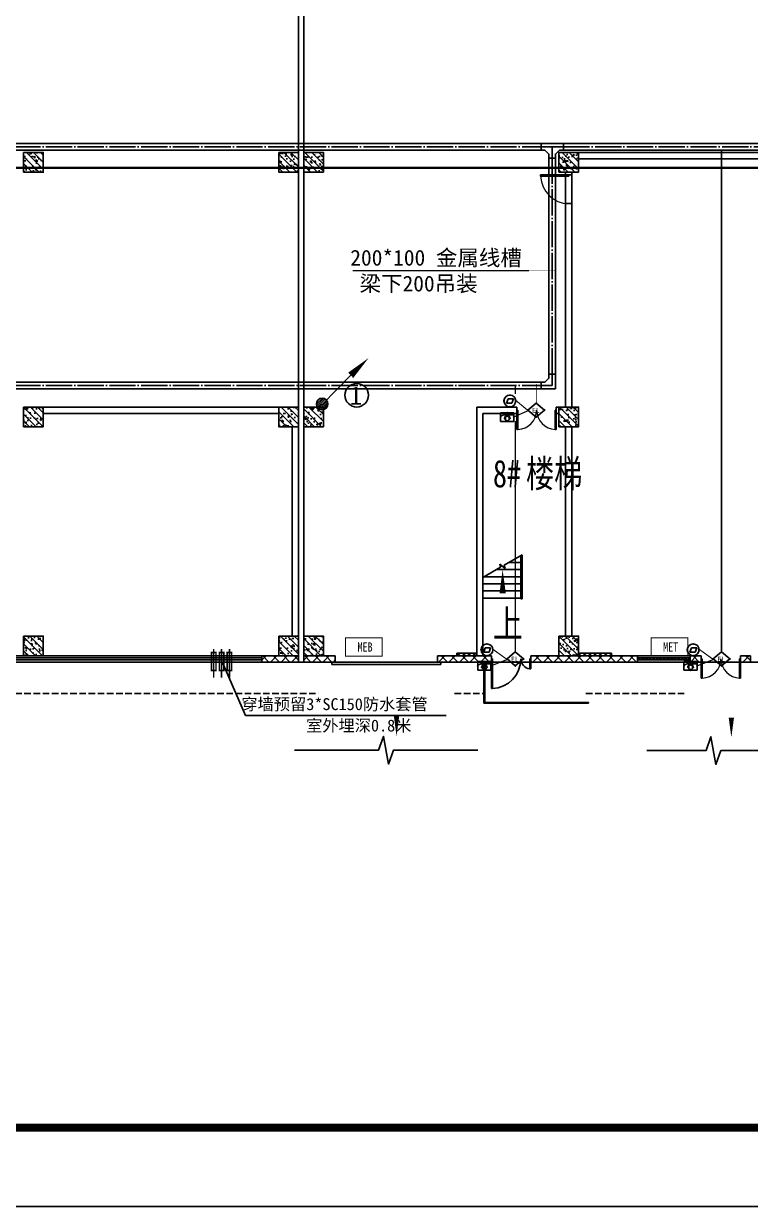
# Model space of a CAD drawing. Header units: millimetres. Extents: x -633009578 to 5705885, y -633235091 to 2571734.
# Drawn here: x 4095645 to 4123340, y 2039260 to 2084315 of the extents above; entities that cross this region are included whole.
import ezdxf
from ezdxf.enums import TextEntityAlignment as Align

# ---------------------------------------------------------------- set-up
doc = ezdxf.new("R2010")
doc.units = ezdxf.units.MM
doc.header["$LTSCALE"] = 1000
doc.header["$MEASUREMENT"] = 0
doc.linetypes.add('DASH', pattern=[0.35, 0.25, -0.1])
doc.linetypes.add('DOTE', pattern=[2.4200000000000004, 2, -0.2, 0.02, -0.2])
doc.layers.get('0').update_dxf_attribs({"color": 9})
for name, color, linetype in [('000000000000电气', 7, 'Continuous'), ('A-COLUM(柱)', 255, 'Continuous'), ('A-DI-S(箭头)', 76, 'Continuous'), ('A-DOOR(门）', 4, 'Continuous'), ('A-F-AREA(计算)', 5, 'Continuous'), ('A-FLOR(看线)', 8, 'Continuous'), ('A-HATH(填充)', 8, 'Continuous'), ('A-LM-RAIL(栏杆)', 167, 'Continuous'), ('A-ST-O(室外)', 54, 'Continuous'), ('A-STAR(楼梯)', 51, 'Continuous'), ('A-TEXT(房间)', 243, 'Continuous'), ('A-WALL(墙)', 255, 'Continuous'), ('A-WINDOW（窗）', 4, 'Continuous'), ('DIM_SYMB', 3, 'Continuous'), ('PUB_TEXT', 7, 'Continuous'), ('WALL', 9, 'Continuous'), ('电-弱电平面-箭头', 3, 'Continuous'), ('电-强电平面-标注', 3, 'Continuous'), ('电-强电平面-线缆', 3, 'Continuous'), ('电-桥架', 4, 'Continuous'), ('设备-安防', 3, 'Continuous'), ('设备-箱柜', 3, 'Continuous'), ('院图签、封面151013$0$PUB_TITLE', 153, 'Continuous'), ('院图签、封面151013$0$图签文字', 4, 'Continuous')]:
    doc.layers.add(name, color=color, linetype=linetype)
doc.styles.add('_TCH', font='simhei.ttf', dxfattribs={"width": 0.75, "bigfont": 'hztxt.shx'})
doc.styles.add('_TCH_DIM', font='simhei.ttf', dxfattribs={"width": 0.8, "bigfont": 'hztxt.shx'})
doc.styles.add('_TEL_DIM', font='simhei.ttf', dxfattribs={"height": 3.5, "bigfont": 'HZTXT'})
doc.styles.add('ELEC-DIM', font='simhei.ttf')
doc.styles.add('IDQSTYLE', font='simhei.ttf', dxfattribs={"width": 0.707, "bigfont": 'hztxt.shx'})
doc.styles.get("Standard").update_dxf_attribs({"font": 'simhei.ttf', "bigfont": 'hztxt.shx'})
doc.styles.add('宋', font='simhei.ttf', dxfattribs={"width": 0.8})
doc.styles.add('院图签、封面151013$0$-宋体', font='simhei.ttf', dxfattribs={"width": 0.8})
pattern_1 = [(45, (1607021.475196055, 677964.29318137), (-200.0002033111466, 200.0002033111467), []), (135, (1607021.475196055, 677964.29318137), (-200.0002033111467, -200.0002033111466), [])]
pattern_2 = [(45, (1606921.475196055, 677964.29318137), (-100.0001016555733, 100.0001016555733), []), (135, (1606921.475196055, 677964.29318137), (-100.0001016555733, -100.0001016555733), [])]

# ---------------------------------------------------------------- blocks, each defined once
blk = doc.blocks.new('$equip$00002496')
for p, q in [((-0.3257586027029902, -0.01245651182034635), (-0.3257586027029902, -0.04339440534022287)), ((-0.3257586027029902, -0.04339440534022287), (-0.2349881161644589, -0.04339440534022287)), ((-0.2349881161644589, -0.07433229886373738), (-0.2349881161644589, -0.01245651182034635)), ((0.2318991003703559, -0.04339041039929725), (0.3257586027029902, -0.04343435477494495)), ((0.2318995781242847, -0.07433229886373738), (0.2318995781242847, -0.01245651182034635)), ((0.3257586027029902, -0.01245651182034635), (0.3257586027029902, -0.04339440534022287))]:
    blk.add_line(p, q)
at = {"const_width": 0.04}
for points in [[(-0.3257569673587568, -0.01199135613933322), (-0.3257586027029902, -0.04339440534022287), (-0.2655665311758639, -0.04339440534022287)], [(-0.3257586027029902, -0.01209546335303457), (-0.3254450895765331, 0.007862924336222932), (-0.3246427298145136, 0.02099261244438821), (-0.3230396698054392, 0.03683146784896962), (-0.3200834360468434, 0.05640672732988605), (-0.3158846532169264, 0.07655434396292549), (-0.3114238906564424, 0.0934556857937423), (-0.3053167008911259, 0.1125148900100612), (-0.2961030303267762, 0.1360363546918961), (-0.2870512925146613, 0.1553192011742794), (-0.2776002755272202, 0.1727327617008996), (-0.2650090074748732, 0.1928330976625148), (-0.2480697203573072, 0.2158072831662139), (-0.2307201034273021, 0.2357486963155679), (-0.2183433735772269, 0.2482254943279258), (-0.2048552286432823, 0.2604362391903123), (-0.1911825684801443, 0.2715267914645665), (-0.1736025161517318, 0.2841171126310655), (-0.1547964517085347, 0.2957489191248897), (-0.1366549688245868, 0.3053642205159122), (-0.1125469685212011, 0.3159432491156622), (-0.09099250963481609, 0.3234552737812919), (-0.07185881528130267, 0.3286887830108753), (-0.0476470465073362, 0.3334767393171205), (-0.03344249982910696, 0.3353641694484395), (-0.01254353142576292, 0.33693107711224), (0.006284847928327508, 0.3371227143543365), (0.02112160998512991, 0.3364609976488282), (0.03364834297099151, 0.3353416012541857), (0.04427512355323415, 0.3339856622114894), (0.0514455190859735, 0.3328576949279523), (0.06296124946675263, 0.3306819992103556), (0.07295717955275904, 0.3284235992541653), (0.08476642325695138, 0.3253025975027413), (0.09841386118205264, 0.3210671038432338), (0.1073930458223913, 0.3179007922954042), (0.1189192084857496, 0.3133782735822024), (0.1273616340185981, 0.309727315147029), (0.1385068310191855, 0.3044504504359793), (0.1500006543647032, 0.2984373588406015), (0.1638636618590681, 0.2903635228794883), (0.1733825990086189, 0.2842636587374727), (0.1825355213950388, 0.2779405411420157), (0.1897162082022987, 0.2726458121323958), (0.1961934307328193, 0.2676024858810706), (0.2032832070399309, 0.2617741676658625), (0.2108134823647561, 0.2552078580083617), (0.217798692494398, 0.2487452608329477), (0.228148777372553, 0.2384502620334388), (0.2384204440459143, 0.2272843058126455), (0.2434306646027835, 0.2214536424435209), (0.2496786895935657, 0.2137899235021905), (0.2547404104698217, 0.2072320931656577), (0.2611980655201478, 0.1983612801268464), (0.2680283635418164, 0.1882836692966521), (0.2770073256251635, 0.1737512327563309), (0.2837973800196778, 0.1615835285520006), (0.2918694003747078, 0.1454322725621751), (0.2969779347913573, 0.1339993972869706), (0.3002692127192859, 0.126001952077786), (0.3046930583077483, 0.1142746343793988), (0.3092767016933067, 0.1005832550908963), (0.3129390048998175, 0.08807579556378187), (0.3161395389179233, 0.07547706223704154), (0.3186645603709621, 0.06388206950578024), (0.3211643142713001, 0.0500421286051278), (0.3228813630266814, 0.03809697220276576), (0.3240568224427989, 0.02762096420337912), (0.324859512373223, 0.01811108543552109), (0.3254132453730563, 0.00858592767326627), (0.3257090797560522, -0.00049248671712121), (0.3257832243107259, -0.007853463819628814), (0.3257586027029902, -0.01597356299680541)], [(0.2318995781242847, -0.04343435477494495), (0.3257586027029902, -0.04343435477494495), (0.3257689946476603, -0.01254634189172066)]]:
    blk.add_lwpolyline(points, dxfattribs=at)
blk.add_lwpolyline([(-0.2349881161644589, -0.04339440534022287), (-0.234988116149907, -0.07433229886373738, 0.0182959325663468), (-0.2341963414801285, -0.09596305228842539, 0.02057100331636309), (-0.2314330486115068, -0.1200309692394512, 0.01615663239953969), (-0.2279163057246478, -0.1385404972170363, 0.01693810384346652), (-0.2229987668251852, -0.1574872628661979, 0.01329564042987737), (-0.2183254288102034, -0.1718583239271538, 0.01774370437729911), (-0.2109808493987657, -0.190436463271908, 0.01810240356969195), (-0.202383055788232, -0.2083190727098554, 0.02333614132905712), (-0.1896684531238861, -0.229968408079003, 0.02044170027676835), (-0.1774249378067907, -0.2471703877454274, 0.01989766451918913), (-0.1643957158521516, -0.2626632182400499, 0.02937469172712198), (-0.1439065932936501, -0.2826519741392985, 0.02046687747088341), (-0.1288843219663249, -0.2946362194343237, 0.01994697534980988), (-0.1136344562692102, -0.3049034932155337, 0.02634036321689085), (-0.09301181325281505, -0.3161697710966109, 0.02276514568385508), (-0.07478138820442837, -0.3239164370424987, 0.02206410967143575), (-0.05684026748349424, -0.3297063967147551, 0.0175610551311905), (-0.04245622256712522, -0.3331187941075768, 0.01884926235006773), (-0.02688140393001959, -0.3356341081016581, 0.02667427645081797), (-0.004813117921003141, -0.3371611547772773, 0.02406458763464014), (0.01513338900986128, -0.3365152710211987, 0.01749181383793592), (0.02959480640129186, -0.334837958071148, 0.02217984979833747), (0.04783707972092088, -0.3312386844263528, 0.01670575936897621), (0.06151090867933817, -0.3274165873117454, 0.0217722080425489), (0.0790706878178753, -0.3210165422860882, 0.03374751034879078), (0.1057169104751665, -0.3077975864252949, 0.02730692637543976), (0.1266723583685234, -0.2939906737810816, 0.03748691983271558), (0.1535541368793929, -0.2707855348744488, 0.02366876899911156), (0.1697097239521099, -0.2529639476961165, 0.02463610663642848), (0.1846068157610716, -0.2329478090214252, 0.02205649491069121), (0.1970839504210744, -0.2124338016146794, 0.01935462041009298), (0.206340296252165, -0.1939205355338345, 0.01688452340010287), (0.2137288127123611, -0.1760053912075819, 0.01966230157732925), (0.2205645790236304, -0.1552443572727498, 0.01731440631145223), (0.2255364213342546, -0.135285412416124, 0.01765737348860424), (0.2290203964221291, -0.1154880664689699, 0.01633418443731503), (0.2311199677496916, -0.09579652929824078, 0.01862757118903319), (0.2318995781388367, -0.07433229886373738, -0.000472708372486724), (0.2318995781242847, -0.05279222321769339, 0.0004727079955161621), (0.2318995781242847, -0.03244852855277713, -0.0004727079955161849), (0.2318995781242847, -0.01245341187313898, 0.0193493677842396), (0.2310570476547582, 0.009855565578618553, 0.01770133877692018), (0.2286674682109151, 0.03113219686929369, 0.0176091688965659), (0.2250366548687452, 0.05081065330523415, 0.01973381331635689), (0.2191032464616001, 0.07337515754625201, 0.01545712335130221), (0.2136441482725786, 0.08944355720814201, 0.01638136793352114), (0.2064366456615971, 0.1069191381830024, 0.01889577194154605), (0.1974724603933282, 0.124934014853352, 0.01460926708694749), (0.1893017992697423, 0.1389198372235114, 0.01834707667655943), (0.1788048267626436, 0.154441256672726, 0.01802701254956099), (0.1670945117075462, 0.16930223901727, 0.01918510430489061), (0.1545159021334257, 0.1830286705735489, 0.02609018841368346), (0.1355203122220701, 0.2003201775660273, 0.02726780140366601), (0.1154953059740365, 0.2149753960547969, 0.02826022181265756), (0.09302354548708536, 0.2278643579738855, 0.01768013504660025), (0.07947741153475363, 0.2340587330181734, 0.02983831462154809), (0.05467275061528198, 0.242662508819194, 0.03688840652984774), (0.02498369276872836, 0.248695417874842, 0.03132680170442304), (-0.00154426900553517, 0.2503981151239714, 0.02152297382195137), (-0.01876981760142371, 0.249681544064515, 0.02781603352576516), (-0.04232023857184686, 0.2463571927401063, 0.02781924796867374), (-0.06450405267241877, 0.2406578850968799, 0.01792787672923883), (-0.07963114288577344, 0.2352566086992738, 0.0262865457487697), (-0.09992356615839526, 0.2259165745053906, 0.02119287732084118), (-0.11706115740526, 0.2159602789688506, 0.0171568808815843), (-0.1294802093179896, 0.207409261194698, 0.02416187819285423), (-0.1477007803769084, 0.1925049077508447, 0.02878934091920857), (-0.167043774476042, 0.1729245897222427, 0.01847703741819992), (-0.1794630369258812, 0.1577163090223621, 0.0213830109619632), (-0.1916570924367988, 0.1400851354956103, 0.01760758065260107), (-0.2016330892802216, 0.1229453873020248, 0.01681983214104903), (-0.2093724703590851, 0.1072558663363452, 0.01906551868470904), (-0.2177670299279271, 0.08662868678948143, 0.01663457793315364), (-0.2233549865341047, 0.06948587926308392, 0.01199850358657596), (-0.227126173209399, 0.05518552293506218, 0.01921348092443342), (-0.2312853431794792, 0.03417440378689207, 0.0129120010522256), (-0.2334025729942368, 0.01812716938002268, 0.01673519548586339), (-0.2347496548027266, -0.0005786718757008202, 0.009174826161293947), (-0.2349881161644589, -0.01245651182034635, 0.0008621608417457901), (-0.2349881161644589, -0.04339440534022287), (-0.2961449461872689, -0.04339440534022287, 56.79143426085979)], format="xyb", dxfattribs=at)
for centre, major_axis, ratio, start_param, end_param in [((0, -0.007853463819628814), (-5.946726671962764e-16, 0.3450403896201966), 0.944188663444044, 4.700094459124145, 7.866276155235024), ((-0.00154426900553517, -0.01245651181670837), (0, 0.2628546269403538), 0.8881100928804517, 4.71238898038469, 7.853981633974483), ((-0.00154426900553517, -0.07433229886373738), (0, -0.2628546269403538), 0.8881100928804517, 4.71238898038469, 7.853981633974483)]:
    blk.add_ellipse(centre, major_axis=major_axis, ratio=ratio, start_param=start_param, end_param=end_param)
for p in [(0, 0.3371869258007791), (-0.3257586027029902, -0.04339440534022287), (0, -0.3371811744327715), (0.3256694684678223, -0.04536965262741433)]:
    blk.add_point(p)
at = {"color": 7, "style": '_TEL_DIM', "flags": 1}
blk.add_attdef('A', text='', height=2e-05, dxfattribs=at).set_placement((0, 0), align=Align.MIDDLE_CENTER)
blk = doc.blocks.new('$equip$00002617')
for p, q in [((0.6250151190488396, 0.4150200000058248), (-0.6249848809511604, 0.4150200000058248)), ((-0.6249848809511604, 0.4150200000058248), (-0.6249848809511604, -0.4149799999959214)), ((-0.6249848809511604, 0.2150200000050972), (0.3250151190459292, 0.2150200000050972)), ((0.3250151190459292, 0.2150200000050972), (0.6250151190488396, 0.07502000000567932)), ((0.6250151190488396, -0.4149799999959214), (0.6250151190488396, 0.4150200000058248)), ((-0.6249848809511604, -0.4149799999959214), (0.6250151190488396, -0.4149799999959214))]:
    blk.add_line(p, q)
at = {"linetype": 'Continuous', "const_width": 0.04}
blk.add_lwpolyline([(-0.6249848809511604, 0.4150200000058248), (0.6250151190488396, 0.4150200000058248), (0.6250151190488396, -0.4149799999959214), (-0.6249848809511604, -0.4149799999959214)], close=True, dxfattribs=at)
at = {"color": 1}
for p in [(-0.6249848809511604, 2.000000495172571e-05), (1.51190488395514e-05, 0.4150200000058248), (0.6250151190488396, 2.000000495172571e-05), (0.01750438004455646, -0.4149799999959214)]:
    blk.add_point(p, dxfattribs=at)
at = {"color": 7, "style": '_TEL_DIM', "flags": 1}
blk.add_attdef('A', text='', height=2.5e-05, dxfattribs=at).set_placement((0, 0), align=Align.MIDDLE_CENTER)
blk = doc.blocks.new('A$C40EF29F0')
for name, p, xscale, yscale, zscale in [('$equip$00002617', (257.9972608285025, 173.994528161973), 400, 400, 400), ('$equip$00002496', (256.1213830718771, 133.3334205766732), 315, 315, 315)]:
    blk.add_blockref(name, p, dxfattribs=dict(xscale=xscale, yscale=yscale, zscale=zscale))
blk = doc.blocks.new('$equip$00002620')
for p, q in [((-0.1058179566880426, 0.1152844922435179), (-0.1858179566897888, -0.1047155077576463)), ((0.1624100250937772, 0.1152844922435179), (-0.1058179566880426, 0.1152844922435179)), ((0.08241002509203099, -0.1047155077576463), (0.1624100250937772, 0.1152844922435179)), ((-0.1858179566897888, -0.1047155077576463), (0.08241002509203099, -0.1047155077576463))]:
    blk.add_line(p, q)
at = {"const_width": 0.04}
blk.add_lwpolyline([(-0.2999925000021904, 9.999999747378752e-06, 1), (0.3000075000036304, 9.999999747378752e-06, 0.9999999999999999), (-0.2999925000021904, 9.999999747378752e-06, 1)], format="xyb", dxfattribs=at)
blk.add_circle((7.500000720028765e-06, 9.999999747378752e-06), 0.3000000000001062)
at = {"color": 1}
for p in [(-0.2999924999985524, 9.999999747378752e-06), (7.500000720028765e-06, 0.3000099999990198), (0.3000075000036304, 9.999999747378752e-06), (7.500000720028765e-06, -0.299989999999525)]:
    blk.add_point(p, dxfattribs=at)
at = {"color": 7, "style": '_TEL_DIM', "flags": 1}
blk.add_attdef('A', text='', height=2.5e-05, dxfattribs=at).set_placement((0, 0), align=Align.MIDDLE_CENTER)
blk = doc.blocks.new('$equip$00002474')
for p, q in [((-0.519992380955955, 1.000000338535756e-05), (7.619048119522631e-06, 0.4400100000020757)), ((7.619048119522631e-06, -0.4399899999989429), (-0.519992380955955, 1.000000338535756e-05)), ((7.619048119522631e-06, 0.4400100000020757), (0.5200076190521941, 1.000000338535756e-05)), ((0.5200076190521941, 1.000000338535756e-05), (7.619048119522631e-06, -0.4399899999989429))]:
    blk.add_line(p, q)
at = {"const_width": 0.04}
blk.add_lwpolyline([(7.619048119522631e-06, 0.4400100000020757), (-0.519992380955955, 1.000000338535756e-05), (7.619048119522631e-06, -0.4399899999989429), (0.5200076190521941, 1.000000338535756e-05), (7.619048119522631e-06, 0.4400100000020757), (-0.519992380955955, 1.000000338535756e-05)], dxfattribs=at)
for p in [(-0.519992380955955, 1.000000338535756e-05), (7.619048119522631e-06, 0.4400100000020757), (0.5200076190521941, 1.000000338535756e-05), (7.619048119522631e-06, -0.4399899999989429)]:
    blk.add_point(p)
at = {"color": 7, "style": '_TEL_DIM'}
blk.add_attdef('$TEXT$', text='', height=0.3, dxfattribs=at).set_placement((0.02805548798642121, 0.01213281898526475), align=Align.MIDDLE_CENTER)
at = {"color": 7, "style": '_TEL_DIM', "flags": 1}
blk.add_attdef('A', text='', height=2e-05, dxfattribs=at).set_placement((0, 0), align=Align.MIDDLE_CENTER)
blk = doc.blocks.new('*X130')
at = {"color": 0, "linetype": 'Continuous'}
for p, q in [((192.587376364835, 446.7215535232801), (193.8713933576327, 448.0055705160779)), ((192.6509968705344, 446.3609099602676), (194.2320369206452, 447.9419500103785)), ((192.6864539319484, 447.2448951591055), (193.3480517218074, 447.9064929489645)), ((192.7889704286661, 446.0746194496875), (194.5183274312254, 447.8039764522467)), ((192.9823694457329, 445.8437543980423), (194.7491924828706, 447.61057743518)), ((193.2275231399996, 445.664644023597), (194.9283028573159, 447.3654237409133)), ((193.5311577474, 445.5440145622856), (195.0489323186273, 447.0617891335129)), ((193.9202347052458, 445.5088274514194), (195.0841194294935, 446.6727121756671)), ((194.6075199946775, 445.7718486721392), (194.8210982087737, 445.9854268862354))]:
    blk.add_line(p, q, dxfattribs=at)
blk = doc.blocks.new('HC001441')
at = {"color": 0, "linetype": 'Continuous'}
blk.add_line((0, -0.05776119327242668), (3.105492900474815, 3.117216328523909), dxfattribs=at)
blk.add_lwpolyline([(3.105492900474815, 3.117216328523909, 0.8, 0, 0), (5.057392361378561, 5.003787405167827, 0, 0, 0)], format="xyseb", dxfattribs=at)
blk.add_circle((0, 0), 0.625, dxfattribs=at)
at = {"color": 0, "linetype": 'Continuous', "xscale": 0.5, "yscale": 0.5, "zscale": 0.5}
blk.add_blockref('*X130', (-96.91845018383279, -223.3780232566237), dxfattribs=at)
at = {"color": 0, "style": 'IDQSTYLE', "width": 0.7}
blk.add_attdef('PSFHATT', (7.057392361378561, -0.62500001), '', height=2.5, dxfattribs=at)
blk = doc.blocks.new('G$CF6649E20')
at = {"layer": '电-弱电平面-箭头', "color": 4}
blk.add_circle((1316.889421409462, 332.4712073528208), 448.9330526033001, dxfattribs=at)
at = {"layer": '电-弱电平面-箭头', "color": 4, "xscale": 350, "yscale": 350, "zscale": 350}
blk.add_blockref('HC001441', (0, 0), dxfattribs=at)
at = {"layer": '电-弱电平面-箭头', "color": 4, "style": '宋'}
blk.add_text('1', height=700, dxfattribs=at).set_placement((1046.360447603278, -30.60809063538909))
blk = doc.blocks.new('G$C989A74A2')
blk.add_blockref('G$CF6649E20', (67413.07587171486, -126020.3929579644))
blk = doc.blocks.new('建筑图框_A1')
at = {"layer": '院图签、封面151013$0$PUB_TITLE'}
blk.add_lwpolyline([(0, 0), (84100, 0), (84100, 59400), (0, 59400)], close=True, dxfattribs=at)
at = {"layer": '院图签、封面151013$0$PUB_TITLE', "const_width": 100}
blk.add_lwpolyline([(2500, 1000), (83100, 1000), (83100, 58400), (2500, 58400)], close=True, dxfattribs=at)
at = {"layer": '院图签、封面151013$0$图签文字', "color": 6, "style": '院图签、封面151013$0$-宋体'}
for tag, height, width, p in [('工程主持人', 400, 0.7999999999883585, (79990.91196859907, 29505.93707200652)), ('审定', 400, 0.7999999999883585, (79990.91196859907, 28705.93707200605)), ('审核', 400, 0.7999999999883585, (79990.91196859907, 27905.93707200559)), ('专业负责人', 400, 0.7999999999883585, (79990.91196859907, 27105.93707200512)), ('校对', 400, 0.7999999999883585, (79990.91196859907, 26305.93707200466)), ('设计', 400, 0.7999999999883585, (79990.91196859907, 25505.93707200419)), ('方案设计人', 400, 0.7999999999883585, (79990.91196859907, 24706.79438478127)), ('工程编号', 300, 0.7000000000116415, (81000.00416498398, 8700.424278954277)), ('版次', 300, 0.7000000000116415, (78738.08139540046, 3005.726258059498)), ('日期', 300, 0.7000000000116415, (82038.0813954557, 3000.226258123759)), ('图号', 200, 0.7000000000116415, (82538.08139542397, 2400.075247410685)), ('比例', 300, 0.7000000000116415, (78738.08139537089, 2200.188802679535)), ('图号_X施', 300, 0.7000000000116415, (81538.08139540977, 2200.188802651362)), ('图号_总数', 200, 0.7000000000116415, (82538.08139541186, 2000.075247410219))]:
    blk.add_attdef(tag, text='', height=height, dxfattribs=dict(at, width=width)).set_placement(p, align=Align.MIDDLE_CENTER)
at = {"layer": '院图签、封面151013$0$图签文字', "color": 6, "style": '院图签、封面151013$0$-宋体', "width": 0.7}
for tag, p in [('建设单位_001', (80935.88661794258, 7446.21079580821)), ('工程名称_001', (80933.52706738078, 6045.368099178996)), ('图名_001', (79742.88288308708, 4059.656552180292))]:
    blk.add_attdef(tag, p, '', height=300, dxfattribs=at)
blk = doc.blocks.new('HC001536')
at = {"color": 0, "linetype": 'Continuous', "const_width": 0.3}
blk.add_lwpolyline([(5, 2.5), (-5, 2.5), (-5, -2.5), (5, -2.5)], close=True, dxfattribs=at)
at = {"color": 0, "style": 'IDQSTYLE', "width": 0.7}
for tag, p in [('AW', (-1.708333333333333, -1.25)), ('PSFHATT', (7, -2.5))]:
    blk.add_attdef(tag, p, '', height=2.5, dxfattribs=at)
blk = doc.blocks.new('$DorLib2D$00000126')
at = {"color": 0, "linetype": 'Continuous'}
for p, q in [((-0.5319999999956053, 0.5), (-0.5319999999956053, 0.900000000000091)), ((0.5320000000047003, 0.900000000000091), (0.5320000000047003, 0.5000000000002274))]:
    blk.add_line(p, q, dxfattribs=at)
at = {"color": 0, "linetype": 'DASH'}
for p, q in [((-0.5319999999956053, 0.900000000000091), (0.5320000000047003, 0.900000000000091)), ((-0.5319999999956053, 0.5), (0.5320000000047003, 0.5000000000002274))]:
    blk.add_line(p, q, dxfattribs=at)
blk = doc.blocks.new('$DorLib2D$00000225')
at = {"color": 0}
for p, q in [((0.4750000000000032, -0.001447885298549778), (0.4750000000000032, 0.7521225008925327)), ((0.4750000000000032, 0.7521225008925327), (0.5000000000000036, 0.7521225008925363)), ((0.5000000000000036, -0.001447885298549778), (0.5000000000000036, 0.7521225008925363)), ((-0.4999999999999982, -3.552713678800501e-15), (-0.5, 0.252035990386009)), ((-0.4750000000000014, 0.252035990386009), (-0.5, 0.252035990386009)), ((-0.4749999999999996, -3.552713678800501e-15), (-0.4750000000000014, 0.252035990386009)), ((-0.4749999999999996, -3.552713678800501e-15), (-0.4999999999999947, -3.552713678800501e-15)), ((0.4750000000000032, -0.001447885298549778), (0.4999999999999929, -0.001447885298549778))]:
    blk.add_line(p, q, dxfattribs=at)
for centre, radius, start, end in [((0.5046168020419071, -0.001920809357812914), 0.7546247204382253, 92.24926861260724, 179.7237749158362), ((-0.5007908120542499, 0.002572563917482285), 0.2507930763238999, 359.7898704778746, 84.09743784757413)]:
    blk.add_arc(centre, radius, start, end, dxfattribs=at)
blk = doc.blocks.new('$DorLib2D$00000002')
for p, q in [((-0.5, -5.684341886080802e-17), (-0.5000000000000007, 0.4875)), ((-0.4750000000000007, 0.4875), (-0.5000000000000007, 0.4875)), ((-0.475, -2.842170943040401e-17), (-0.4750000000000007, 0.4875)), ((0.475, -2.842170943040401e-17), (0.4750000000000007, 0.4875)), ((0.4750000000000007, 0.4875), (0.5000000000000007, 0.4875)), ((0.5, -5.684341886080802e-17), (0.5000000000000007, 0.4875)), ((-0.5, -5.684341886080802e-17), (-0.475, -2.842170943040401e-17)), ((0.5, -5.684341886080802e-17), (0.475, -2.842170943040401e-17))]:
    blk.add_line(p, q)
at = {"lineweight": 13}
for centre, start, end in [((-0.4875, -4.263256414560601e-17), 0, 88.53071641864632), ((0.4875, -4.263256414560601e-17), 91.4692835813537, 180)]:
    blk.add_arc(centre, 0.4875, start, end, dxfattribs=at)
blk = doc.blocks.new('$WINLIB2D$00000039')
at = {"color": 0}
for points in [[(-0.4999999999983409, 0.5000000000445652), (-0.4999999999999964, -0.4999999999999716)], [(0.5000000000016591, 0.4999999999536158), (-0.4999999999983409, 0.5000000000445652)], [(0.4999999999983338, -0.5000000000463842), (0.4999999999999609, 0.4999999999999432)], [(-0.499999999999428, 0.1666666667124446), (0.500000000000572, 0.1666666666205998)], [(-0.4518745131427302, -0.1666666666260284), (-0.5000000000072298, 0.08358586507802102)], [(-0.3838834764901549, -0.166666666632409), (-0.4479860405916831, 0.1666666667079113)], [(-0.3158924398378069, -0.166666666637866), (-0.3799950039392748, 0.1666666667006353)], [(-0.2479014031851996, -0.166666666645142), (-0.3120039672867243, 0.1666666666951784)], [(-0.1799103665328481, -0.1666666666505989), (-0.2440129306343159, 0.1666666666887977)], [(-0.1119193298802692, -0.1666666666569512), (-0.1760218939817904, 0.1666666666824455)], [(-0.04392829322788927, -0.1666666666633319), (-0.1080308573293216, 0.1666666666760648)], [(0.02406274342471804, -0.1666666666696841), (-0.04003982067680312, 0.1666666666697125)], [(0.09205378007703402, -0.1666666666751411), (0.02795121597557682, 0.1666666666642556)], [(0.1600448167296129, -0.1666666666815217), (0.0959422526280953, 0.1666666666578749)], [(0.2280358533819644, -0.166666666687874), (0.163933289280525, 0.1666666666505989)], [(0.2960268900345753, -0.1666666666942547), (0.231924325933047, 0.1666666666460657)], [(0.3640179266869801, -0.1666666667006069), (0.2999153625854838, 0.166666666639685)], [(0.4320089633395341, -0.1666666667060639), (0.3679063992380058, 0.166666666632409)], [(0.4999999999916831, -0.1666666667115209), (0.4358974358904746, 0.1666666666260568)], [(-0.500000000000572, -0.1666666666214951), (0.499999999999428, -0.1666666667124446)], [(0.4999999999983338, -0.5000000000463842), (-0.5000000000016662, -0.4999999999554348)]]:
    blk.add_lwpolyline(points, dxfattribs=at)
blk = doc.blocks.new('_FZH')
h = blk.add_hatch()
h.set_pattern_fill('钢筋混凝土', color=256, scale=0.1, style=0)
h.set_pattern_definition([(45, (0, 0), (-0.1767766952966369, 0.1767766952966369), []), (50, (0, 0), (0.7172601826007535, -0.06275213498259512), [0.07500000000000001, -0.8250000000000001]), (355, (0, 0), (-0.138751333613, 0.7521921337000119), [0.06, -0.66]), (100.4514, (0.05977168000000001, -0.00522934), (0.5785093817140216, 0.6894395420609536), [0.06374019, -0.701142112]), (46.1842, (0, 0.2), (1.067241048625645, -0.1655190143290181), [0.1125, -1.2375]), (96.6356, (0.088936745, 0.186206693), (0.9346627055487033, 0.9741178709004418), [0.095610288, -1.051713]), (351.1842, (0, 0.2), (0.9346619451336272, 0.9741186009253247), [0.09000000000000001, -0.9900000000000001]), (21, (0.1, 0.15), (0.5969070521184617, -0.4026188906653388), [0.07500000000000001, -0.8250000000000001]), (326, (0.1, 0.15), (0.2433153319215824, 0.7251500450468529), [0.06, -0.66]), (71.4514, (0.149742233, 0.116448394), (0.84022262858149, 0.3225304967099524), [0.06374019, -0.701142112]), (37.50000000000001, (0, 0), (0.01215985531729062, 0.3328938538313115), [0, -0.652, 0, -0.67, 0, -0.6625000000000001]), (7.499999999999999, (0, 0), (0.2630695374421486, 0.3944117118823603), [0, -0.382, 0, -0.637, 0, -0.2525]), (-32.5, (-0.223, 0), (0.533822436172409, -0.02255487173437976), [0, -0.25, 0, -0.78, 0, -1.035]), (-42.5, (-0.323, 0), (0.5831861693423862, 0.1001049823323177), [0, -0.325, 0, -0.518, 0, -0.735])])
h.paths.add_polyline_path([(-0.5, -0.5), (0.5, -0.5), (0.5, 0.5), (-0.5, 0.5)])
blk.add_lwpolyline([(-0.5, -0.5), (0.5, -0.5), (0.5, 0.5), (-0.5, 0.5)], close=True)
blk = doc.blocks.new('$TCHSYS$WIN2D')
for p, q in [((-0.5, 0.5), (0.5, 0.5)), ((-0.5, 0.5), (-0.4999999999999999, -0.5)), ((0.5, 0.5), (0.4999999999999998, -0.5)), ((0.5, 0.1666666666666666), (-0.5, 0.1666666666666666)), ((0.5, -0.1666666666666667), (-0.5, -0.1666666666666667)), ((-0.4999999999999999, -0.5), (0.5, -0.5))]:
    blk.add_line(p, q)
blk = doc.blocks.new('$DorLib2D$00000001')
for p, q in [((0.45, 0.9750000000000001), (0.5000000000000002, 0.9750000000000001)), ((0.45, 0), (0.45, 0.9750000000000001)), ((0.5, 0), (0.5, 0.9750000000000001)), ((0.5, 0), (0.45, 0))]:
    blk.add_line(p, q)
at = {"lineweight": 13}
blk.add_arc((0.475, 0), 0.975, 91.4692835813538, 180, dxfattribs=at)

msp = doc.modelspace()

# ---------------------------------------------------------------- hatches: boundary and pattern name
at = {"layer": 'A-HATH(填充)'}
h = msp.add_hatch(dxfattribs=at)
h.set_pattern_fill('多孔材料', color=256, scale=50, style=0)
h.set_pattern_definition(pattern_2)
h.paths.add_polyline_path([(4112149.994031597, 2060234.629172604), (4112909.994031597, 2060234.629172604), (4112909.994031597, 2060334.629172604), (4112149.994031597, 2060334.629172604)])
h = msp.add_hatch(dxfattribs=at)
h.set_pattern_fill('多孔材料', color=256, scale=50, style=0)
h.set_pattern_definition(pattern_2)
h.paths.add_polyline_path([(4116794.99403178, 2060234.629172626), (4118044.994031804, 2060234.629172626), (4118044.994031804, 2060334.629172626), (4116794.99403178, 2060334.629172626)])
h = msp.add_hatch(dxfattribs=at)
h.set_pattern_fill('多孔材料', color=256, scale=100, style=0)
h.set_pattern_definition(pattern_1)
h.paths.add_polyline_path([(4106119.99403178, 2060234.629172626), (4104719.994032013, 2060234.62917263), (4104719.994032013, 2059994.629172632), (4106119.99403178, 2059994.629172626)])
h = msp.add_hatch(dxfattribs=at)
h.set_pattern_fill('多孔材料', color=256, scale=100, style=0)
h.set_pattern_definition(pattern_1)
h.paths.add_polyline_path([(4106319.994031765, 2059994.629172626), (4107519.994032013, 2059994.629172631), (4107519.994032013, 2060234.629172628), (4106319.994031765, 2060234.629172626)])
h = msp.add_hatch(dxfattribs=at)
h.set_pattern_fill('多孔材料', color=256, scale=100, style=0)
h.set_pattern_definition(pattern_1)
h.paths.add_polyline_path([(4111419.994032013, 2059994.629172631), (4113469.994030487, 2059994.629172631), (4113469.994030487, 2060234.629172627), (4111419.994032013, 2060234.629172628)])
h = msp.add_hatch(dxfattribs=at)
h.set_pattern_fill('多孔材料', color=256, scale=100, style=0)
h.set_pattern_definition(pattern_1)
h.paths.add_polyline_path([(4114969.994030487, 2059994.629172631), (4119039.994032013, 2059994.629172631), (4119039.994032013, 2060234.629172627), (4114969.994030487, 2060234.629172627)])
h = msp.add_hatch(dxfattribs=at)
h.set_pattern_fill('多孔材料', color=256, scale=100, style=0)
h.set_pattern_definition(pattern_1)
h.paths.add_polyline_path([(4121039.994031504, 2059994.629172631), (4121469.994032013, 2059994.629172631), (4121469.994032013, 2060234.629172627), (4121039.994031504, 2060234.629172627)])
h = msp.add_hatch(dxfattribs=at)
h.set_pattern_fill('多孔材料', color=256, scale=100, style=0)
h.set_pattern_definition(pattern_1)
h.paths.add_polyline_path([(4122969.994032013, 2059994.629172631), (4123339.994031504, 2059994.629172631), (4123339.994031504, 2060234.629172626), (4122969.994032013, 2060234.629172626)])

# ---------------------------------------------------------------- linework, layer by layer
at = {"layer": '000000000000电气', "color": 1, "lineweight": 35}
msp.add_line((4092736.343243374, 2078824.709179536), (4146371.336293899, 2078824.709179536), dxfattribs=at)
at = {"layer": 'A-DI-S(箭头)'}
for points in [[(4109855.674058281, 2058836.00320153, 0, 0, 0), (4109855.674058281, 2057173.00320153, 0, 200, 0), (4109855.674058281, 2057923.00320153, 0, 0, 0)], [(4122615.76510737, 2058784.00320153, 0, 0, 0), (4122615.76510737, 2057121.00320153, 0, 200, 0), (4122615.76510737, 2057871.00320153, 0, 0, 0)]]:
    msp.add_lwpolyline(points, format="xyseb", dxfattribs=at)
for points in [[(4112948.686979977, 2056636.171602783), (4109736.48755876, 2056636.171602783), (4109545.40318577, 2056111.171602783), (4109360.259856026, 2057161.171602783), (4109173.98755876, 2056636.171602783), (4105961.788137542, 2056636.171602783)], [(4124478.68829994, 2056621.482392072), (4122215.708199104, 2056621.482392072), (4122024.623826114, 2056096.482392072), (4121839.480496371, 2057146.482392072), (4121653.208199104, 2056621.482392072), (4119390.228098268, 2056621.482392072)]]:
    msp.add_lwpolyline(points, dxfattribs=at)
at = {"layer": 'A-DOOR(门）'}
for p, q in [((4116299.99403178, 2078559.629172243), (4116299.99403178, 2077459.629172243)), ((4116539.99403178, 2078559.629172243), (4116539.99403178, 2077459.629172243)), ((4107519.994032014, 2059994.629172626), (4111419.994032014, 2059994.629172626)), ((4113469.994030365, 2059994.629172626), (4114969.994030365, 2059994.629172626)), ((4121469.994031803, 2059994.629172625), (4122969.994031803, 2059994.629172625))]:
    msp.add_line(p, q, dxfattribs=at)
at = {"layer": 'A-F-AREA(计算)'}
msp.add_lwpolyline([(4039079.994031782, 2196074.629172625), (4173359.994031782, 2196074.629172625), (4173359.994031782, 2059994.629172625), (4039079.994031782, 2059994.629172625)], close=True, dxfattribs=at)
at = {"layer": 'A-FLOR(看线)'}
for points in [[(4106119.994031763, 2127934.629173214), (4106119.994031763, 2060984.629172626)], [(4106319.994031765, 2060984.629172626), (4106319.994031765, 2127934.629173214)]]:
    msp.add_lwpolyline(points, dxfattribs=at)
at = {"layer": 'A-LM-RAIL(栏杆)'}
msp.add_lwpolyline([(4113214.994420176, 2059994.629184154), (4113214.993947505, 2058459.629205559), (4117169.994933342, 2058459.62920559), (4117169.994933342, 2058429.62920559), (4113184.993937623, 2058429.629205558), (4113184.994420176, 2059994.629194035)], dxfattribs=at)
at = {"layer": 'A-ST-O(室外)', "linetype": 'DASH'}
for points in [[(4039319.994031765, 2058794.629172639), (4106869.994472506, 2058794.629172639)], [(4112069.993591949, 2058794.629172639), (4113169.994049615, 2058794.629172639)], [(4117069.994891286, 2058794.629172639), (4120819.994031871, 2058794.629172639)]]:
    msp.add_lwpolyline(points, dxfattribs=at)
at = {"layer": 'A-STAR(楼梯)'}
for p, q in [((4114649.994031593, 2064082.641874489), (4113960.512876885, 2063684.569744185)), ((4114589.994031593, 2062404.629172597), (4114589.994031593, 2064048.000858338)), ((4114649.994031593, 2062434.629172597), (4114649.994031535, 2064082.641874292)), ((4114649.994031593, 2062404.629172597), (4114649.994031593, 2064082.64187449)), ((4113822.192505152, 2063604.710440331), (4113149.994031593, 2063216.616470705)), ((4113666.16717208, 2063514.62917269), (4114589.994031484, 2063514.629172581)), ((4113995.453447053, 2063554.169757137), (4113789.408505614, 2063727.061991504)), ((4113789.408505614, 2063727.061991504), (4113822.192505152, 2063604.710440331)), ((4113960.512876885, 2063684.569744185), (4113995.453447053, 2063554.169757137)), ((4114133.820890539, 2063784.629172366), (4114589.994031484, 2063784.629172581)), ((4113149.994031593, 2062434.629172597), (4113149.994031535, 2063216.616471072)), ((4113198.51345397, 2063244.629172674), (4114589.994031484, 2063244.629172581)), ((4113149.994031593, 2062974.629172597), (4114589.994031484, 2062974.629172581)), ((4113149.994031593, 2062704.629172597), (4114589.994031484, 2062704.629172581)), ((4113149.994031593, 2062434.629172597), (4114589.994031484, 2062434.629172581)), ((4114589.994031593, 2062404.629172597), (4114649.994031593, 2062404.629172597))]:
    msp.add_line(p, q, dxfattribs=at)
at = {"layer": 'A-WALL(墙)'}
for p, q in [((4125744.994031993, 2079409.629172631), (4116794.994031993, 2079409.62917264)), ((4125744.994031993, 2079169.629172631), (4116794.994031993, 2079169.629172593)), ((4116299.99403178, 2078659.629172626), (4116299.994031808, 2078559.629172276)), ((4116299.994031808, 2078559.629172276), (4116539.994031783, 2078559.629172276)), ((4116539.994031783, 2078559.629172276), (4116539.99403178, 2078659.629172626)), ((4116539.994031783, 2077459.629172276), (4116299.994031809, 2077459.629172276)), ((4116299.994031809, 2077459.629172276), (4116299.994031783, 2069709.629172582)), ((4116539.994031766, 2069709.629172907), (4116539.994031783, 2077459.629172276)), ((4105369.99403178, 2069709.629172626), (4096394.994031993, 2069709.629172607)), ((4105369.99403178, 2069469.629172626), (4096394.994031993, 2069469.629172659)), ((4112909.994031743, 2060234.629172624), (4112909.994031561, 2069709.629172582)), ((4114444.994032013, 2069709.629172551), (4112909.994031561, 2069709.629172582)), ((4113149.994031743, 2060234.629172628), (4113149.994031617, 2069469.629172595)), ((4113149.994031617, 2069469.629172595), (4114444.994032013, 2069469.62917272)), ((4114444.994032013, 2069469.62917272), (4114444.994032013, 2069709.629172551)), ((4116044.994031342, 2069709.6291729), (4115944.994032013, 2069709.629172551)), ((4115944.994032013, 2069709.629172551), (4115944.994032013, 2069469.629172734)), ((4115944.994032013, 2069469.629172734), (4116044.994031342, 2069469.629173307)), ((4105879.994031945, 2060984.629172907), (4105879.99403181, 2068959.629172907)), ((4106119.994031946, 2060984.629172907), (4106119.994031794, 2068959.629172906)), ((4116299.994031788, 2068959.629172255), (4116299.99403175, 2060984.629172907)), ((4116539.994031789, 2068959.629172255), (4116539.994031799, 2060984.629172907)), ((4112149.994031597, 2060334.629172604), (4112909.994031597, 2060334.629172604)), ((4112149.994031597, 2060334.629172604), (4112149.994031597, 2060234.629172604)), ((4112909.994031597, 2060334.629172604), (4112909.994031597, 2060234.629172604)), ((4116794.99403178, 2060334.629172626), (4118044.994031804, 2060334.629172626)), ((4118044.994031804, 2060334.629172626), (4118044.994031804, 2060234.629172626)), ((4112149.994031597, 2060234.629172604), (4112909.994031597, 2060234.629172604)), ((4112909.994031743, 2060234.629172624), (4113149.994031743, 2060234.629172628)), ((4116794.99403178, 2060234.629172626), (4118044.994031804, 2060234.629172626))]:
    msp.add_line(p, q, dxfattribs=at)
at = {"layer": 'DIM_SYMB'}
msp.add_lwpolyline([(4113899.994031593, 2062299.629172597, 0, 0, 0), (4113899.994031593, 2063514.629172597, 0, 240.0000000000001, 0), (4113899.994031593, 2062614.629172597, 0, 0, 0)], format="xyseb", dxfattribs=at)
at = {"layer": 'WALL'}
for p, q in [((4106119.99403178, 2060234.629172626), (4104719.994032013, 2060234.62917263)), ((4104719.994032013, 2060234.62917263), (4104719.994032013, 2059994.629172632)), ((4104719.994032013, 2059994.629172632), (4106119.99403178, 2059994.629172626)), ((4106119.99403178, 2059994.629172626), (4106119.99403178, 2060234.629172626)), ((4107519.994032013, 2060234.629172628), (4106319.994031765, 2060234.629172626)), ((4106319.994031765, 2060234.629172626), (4106319.994031765, 2059994.629172626)), ((4106319.994031765, 2059994.629172626), (4107519.994032013, 2059994.629172631)), ((4107519.994032013, 2059994.629172631), (4107519.994032013, 2060234.629172628)), ((4113469.994030487, 2060234.629172627), (4111419.994032013, 2060234.629172628)), ((4111419.994032013, 2060234.629172628), (4111419.994032013, 2059994.629172631)), ((4111419.994032013, 2059994.629172631), (4113469.994030487, 2059994.629172631)), ((4113469.994030487, 2059994.629172631), (4113469.994030487, 2060234.629172627)), ((4119039.994032013, 2060234.629172627), (4114969.994030487, 2060234.629172627)), ((4114969.994030487, 2060234.629172627), (4114969.994030487, 2059994.629172631)), ((4114969.994030487, 2059994.629172631), (4119039.994032013, 2059994.629172631)), ((4119039.994032013, 2059994.629172631), (4119039.994032013, 2060234.629172627)), ((4121469.994032013, 2060234.629172627), (4121039.994031504, 2060234.629172627)), ((4121039.994031504, 2060234.629172627), (4121039.994031504, 2059994.629172631)), ((4121039.994031504, 2059994.629172631), (4121469.994032013, 2059994.629172631)), ((4121469.994032013, 2059994.629172631), (4121469.994032013, 2060234.629172627)), ((4123339.994031504, 2060234.629172626), (4122969.994032013, 2060234.629172626)), ((4122969.994032013, 2060234.629172626), (4122969.994032013, 2059994.629172631)), ((4122969.994032013, 2059994.629172631), (4123339.994031504, 2059994.629172631)), ((4123339.994031504, 2059994.629172631), (4123339.994031504, 2060234.629172626))]:
    msp.add_line(p, q, dxfattribs=at)
at = {"layer": '电-强电平面-标注'}
for p, q in [((4103205.651293631, 2060004.251200401), (4104098.485768995, 2057964.549476997)), ((4104098.485768995, 2057964.549476997), (4111750.374081332, 2057964.549476997))]:
    msp.add_line(p, q, dxfattribs=at)
at = {"layer": '电-强电平面-线缆', "color": 1, "linetype": 'Continuous'}
for points, const_width in [([(4122242.954313775, 2060380.998205655), (4122242.954313775, 2079494.388302158)], 60), ([(4114382.93225312, 2070203), (4114382.93225312, 2070549.326728892)], 60), ([(4115181.884815795, 2069861.926431444), (4115181.884815795, 2070581.826431443)], 30), ([(4114870.845794945, 2069571.749879686), (4114398.626795915, 2069963.457299091)], 45), ([(4114870.845794945, 2069571.749879686), (4114324.306461407, 2069330.223807801)], 45), ([(4114382.93225312, 2060380.998205655), (4114382.93225312, 2069177)], 60), ([(4102885.543402283, 2060495.471662526), (4102885.543402283, 2059394.279087499)], 60), ([(4103185.730309489, 2060495.471662526), (4103185.730309489, 2059394.279087499)], 60), ([(4103485.730309489, 2060495.471662526), (4103485.730309489, 2059394.279087499)], 60), ([(4114071.893232271, 2060090.821653897), (4113525.174233241, 2060482.529073302)], 45), ([(4121931.915292925, 2060090.821653897), (4121385.196293895, 2060482.529073302)], 45), ([(4114071.893232271, 2060090.821653897), (4113450.853898732, 2059849.295582012)], 45), ([(4121931.915292925, 2060090.821653897), (4121310.875959387, 2059849.295582012)], 45)]:
    msp.add_lwpolyline(points, dxfattribs=dict(at, const_width=const_width))
at = {"layer": '电-强电平面-线缆', "color": 1, "linetype": 'Continuous', "const_width": 60}
for points in [[(4102801.873800632, 2060358.70823488), (4102801.873800632, 2059675.140573899), (4102974.01310212, 2059675.140573899), (4102974.01310212, 2060358.70823488)], [(4103102.060707838, 2060358.70823488), (4103102.060707838, 2059675.140573899), (4103274.200009326, 2059675.140573899), (4103274.200009326, 2060358.70823488)], [(4103402.060707838, 2060358.70823488), (4103402.060707838, 2059675.140573899), (4103574.200009326, 2059675.140573899), (4103574.200009326, 2060358.70823488)]]:
    msp.add_lwpolyline(points, close=True, dxfattribs=at)
at = {"layer": '电-桥架', "color": 5, "linetype": 'DOTE', "ltscale": 0.5}
for p, q in [((4078343.574399544, 2079619.388302158), (4115363.562743759, 2079619.388302158)), ((4115788.562743759, 2079619.388302158), (4115363.562743759, 2079619.388302158)), ((4115788.562743759, 2079619.388302158), (4116213.562743759, 2079619.388302158)), ((4115788.562743759, 2079619.388302158), (4115788.562742996, 2079194.388302158)), ((4116213.562743759, 2079619.388302158), (4144914.061609016, 2079619.388302158)), ((4115788.56272821, 2070956.668888497), (4115788.562742996, 2079194.388302158)), ((4115788.56272821, 2070956.668888497), (4115788.562727447, 2070531.668888497)), ((4078343.574387972, 2070531.668888497), (4115363.562727447, 2070531.668888497)), ((4115788.562727447, 2070531.668888497), (4115363.562727447, 2070531.668888497))]:
    msp.add_line(p, q, dxfattribs=at)
at = {"layer": '电-桥架', "ltscale": 0.5}
for points in [[(4115363.56274376, 2079494.388302158), (4078343.574399545, 2079494.388302158), (4078343.574399544, 2079744.388302158), (4115363.562743759, 2079744.388302158)], [(4116213.56274376, 2079494.388302158), (4116063.56274376, 2079494.388302158), (4115913.562743266, 2079344.388301935), (4115913.562742996, 2079194.388301935), (4115663.562742996, 2079194.388302382), (4115663.562743266, 2079344.388302382), (4115513.56274376, 2079494.388302158), (4115363.56274376, 2079494.388302158), (4115363.562743759, 2079744.388302158), (4116213.562743759, 2079744.388302158)], [(4115913.562742996, 2079194.388301935), (4115913.56272821, 2070956.668888274), (4115663.56272821, 2070956.668888721), (4115663.562742996, 2079194.388302382)], [(4115663.56272821, 2070956.668888723), (4115663.562727941, 2070806.668888723), (4115513.562727449, 2070656.668888497), (4115363.562727449, 2070656.668888497), (4115363.562727447, 2070406.668888497), (4115913.562727223, 2070406.668888497), (4115913.56272821, 2070956.668888272)], [(4115363.562727448, 2070406.668888497), (4078343.574387973, 2070406.668888497), (4078343.574387972, 2070656.668888497), (4115363.562727447, 2070656.668888497)]]:
    msp.add_lwpolyline(points, close=True, dxfattribs=at)
msp.add_lwpolyline([(4144914.061609017, 2079494.388302158), (4116213.56274376, 2079494.388302158), (4116213.562743759, 2079744.388302158), (4144914.061609016, 2079744.388302158)], dxfattribs=at)
at = {"layer": '设备-箱柜', "color": 6}
msp.add_lwpolyline([(4115879.631008357, 2074902.804284036, 15, 15, 0), (4114905.876793137, 2074902.804284036, 15, 15, 0), (4114905.876793137, 2074902.804284036, 45, 45, 0), (4108180.947102713, 2074902.804284036, 45, 45, 0)], format="xyseb", dxfattribs=at)

# ---------------------------------------------------------------- block references
msp.add_blockref('G$C989A74A2', (4039609, 2195847.852026015))
msp.add_blockref('G$C989A74A2', (4039609, 2195847.852026015))
at = {"layer": 'A-COLUM(柱)', "xscale": 750, "yscale": 750, "zscale": 750, "rotation": 270}
for p in [(4096019.99403178, 2079034.629172626), (4105744.99403178, 2079034.629172626), (4106694.99403178, 2079034.629172626), (4116419.99403178, 2079034.629172626), (4096019.99403178, 2069334.629172626), (4105744.99403178, 2069334.629172626), (4106694.99403178, 2069334.629172626), (4116419.99403178, 2069334.629172626), (4096019.99403178, 2060609.629172626), (4105744.99403178, 2060609.629172626), (4106694.99403178, 2060609.629172626), (4116419.99403178, 2060609.629172626)]:
    msp.add_blockref('_FZH', p, dxfattribs=at)
at = {"layer": 'A-DOOR(门）', "extrusion": (0, 0, -1)}
for name, p, xscale, yscale, zscale, rotation in [('$DorLib2D$00000001', (-4116419.99403178, 2078009.629172243), -1100, 1100, 1100, 270), ('$DorLib2D$00000126', (-4109469.994032014, 2060114.629172626), -3900, 240, 3900, 180.0000000000016), ('$DorLib2D$00000225', (-4114219.994030365, 2060114.629172626), -1500, 1500, 1500, 180.0000000000016), ('$DorLib2D$00000002', (-4122219.994031803, 2060114.629172625), -1500, 1500, 1500, 180.0000000000016)]:
    msp.add_blockref(name, p, dxfattribs=dict(at, xscale=xscale, yscale=yscale, zscale=zscale, rotation=rotation))
at = {"layer": 'A-DOOR(门）', "xscale": 1500, "yscale": 1500, "zscale": 1500, "rotation": 180}
msp.add_blockref('$DorLib2D$00000002', (4115194.994032077, 2069589.629172626), dxfattribs=at)
at = {"layer": 'A-WINDOW（窗）', "extrusion": (0, 0, -1), "yscale": 240}
for name, p, xscale, zscale in [('$TCHSYS$WIN2D', (-4084719.994031783, 2060114.629172626), 40000, 40000), ('$WINLIB2D$00000039', (-4120039.99403178, 2060114.629172625), 2000.000000000233, 2000.000000000233)]:
    msp.add_blockref(name, p, dxfattribs=dict(at, xscale=xscale, zscale=zscale))
at = {"layer": '设备-安防', "xscale": 750, "yscale": 750, "zscale": 750, "rotation": 180}
for p in [(4114174.59821459, 2069942.63994865), (4113301.145651916, 2060461.711722862), (4121161.16771257, 2060461.711722862)]:
    msp.add_blockref('$equip$00002620', p, dxfattribs=at)
at = {"layer": '设备-安防'}
ref = msp.add_blockref('$equip$00002474', (4115181.889444367, 2069594.632506445), dxfattribs=dict(at, xscale=607.5, yscale=607.5, zscale=607.5, rotation=180))
ref.add_attrib('$TEXT$', 'EL', dxfattribs={"layer": '0', "color": 7, "height": 182.25, "style": '_TEL_DIM'}).set_placement((4115164.845735565, 2069587.26181896), align=Align.MIDDLE_CENTER)
at = {"layer": '设备-安防', "xscale": -1}
for p in [(4114332.309769855, 2069153.434987662), (4113458.85720718, 2059672.506761873), (4121318.879267835, 2059672.506761873)]:
    msp.add_blockref('A$C40EF29F0', p, dxfattribs=at)
at = {"layer": '设备-安防'}
ref = msp.add_blockref('$equip$00002474', (4114382.936881692, 2060113.704280656), dxfattribs=dict(at, xscale=607.5, yscale=607.5, zscale=607.5, rotation=180))
ref.add_attrib('$TEXT$', 'EL', dxfattribs={"layer": '0', "color": 7, "height": 182.25, "style": '_TEL_DIM'}).set_placement((4114365.893172891, 2060106.333593171), align=Align.MIDDLE_CENTER)
ref = msp.add_blockref('$equip$00002474', (4122242.958942346, 2060113.704280656), dxfattribs=dict(at, xscale=607.5, yscale=607.5, zscale=607.5, rotation=180))
ref.add_attrib('$TEXT$', 'EL', dxfattribs={"layer": '0', "color": 7, "height": 182.25, "style": '_TEL_DIM'}).set_placement((4122225.915233545, 2060106.333593171), align=Align.MIDDLE_CENTER)
at = {"layer": '设备-箱柜', "xscale": 3, "yscale": 3}
msp.add_blockref('建筑图框_A1', (3986555.437121258, 2039260.231913973, 4.000000000000001e-08), dxfattribs=at)
at = {"layer": '设备-箱柜'}
ref = msp.add_blockref('HC001536', (4108611.645149123, 2060567.57612216), dxfattribs=dict(at, xscale=140, yscale=140, zscale=140))
ref.add_attrib('AW', 'MEB', (4108372.478482456, 2060392.57612216), dxfattribs={"layer": '0', "color": 0, "height": 350, "width": 0.8})
ref = msp.add_blockref('HC001536', (4120255.96996532, 2060567.57612216), dxfattribs=dict(at, xscale=140, yscale=140, zscale=140))
ref.add_attrib('AW', 'MET', (4120016.803298654, 2060392.57612216), dxfattribs={"layer": '0', "color": 0, "height": 350, "width": 0.8})

# ---------------------------------------------------------------- texts
at = {"layer": 'A-TEXT(房间)', "style": '_TCH', "width": 0.75}
for s, p in [('8#', (4113529.880673066, 2066648.788666927)), ('楼梯', (4114789.880673066, 2066648.788666927))]:
    msp.add_text(s, height=1050, dxfattribs=at).set_placement(p)
at = {"layer": 'PUB_TEXT', "style": '_TCH_DIM', "width": 0.8}
msp.add_text('上', height=1050, dxfattribs=at).set_placement((4113526.293244191, 2060934.629172597))
at = {"layer": '电-强电平面-标注', "style": 'ELEC-DIM'}
for s, p in [('穿墙预留3*SC150防水套管', (4103942.079341723, 2058164.549476997)), ('室外埋深0.8米', (4106408.756638073, 2057349.667513669))]:
    msp.add_text(s, height=453.1645569620252, dxfattribs=at).set_placement(p)
at = {"layer": '设备-箱柜', "color": 6, "style": 'ELEC-DIM'}
for s, p in [('200*100 金属线槽', (4108093.044849341, 2075097.508188924)), ('梁下200吊装', (4108447.65957701, 2074113.180002304))]:
    msp.add_text(s, height=600, dxfattribs=at).set_placement(p)

doc.saveas('drawing.dxf')
